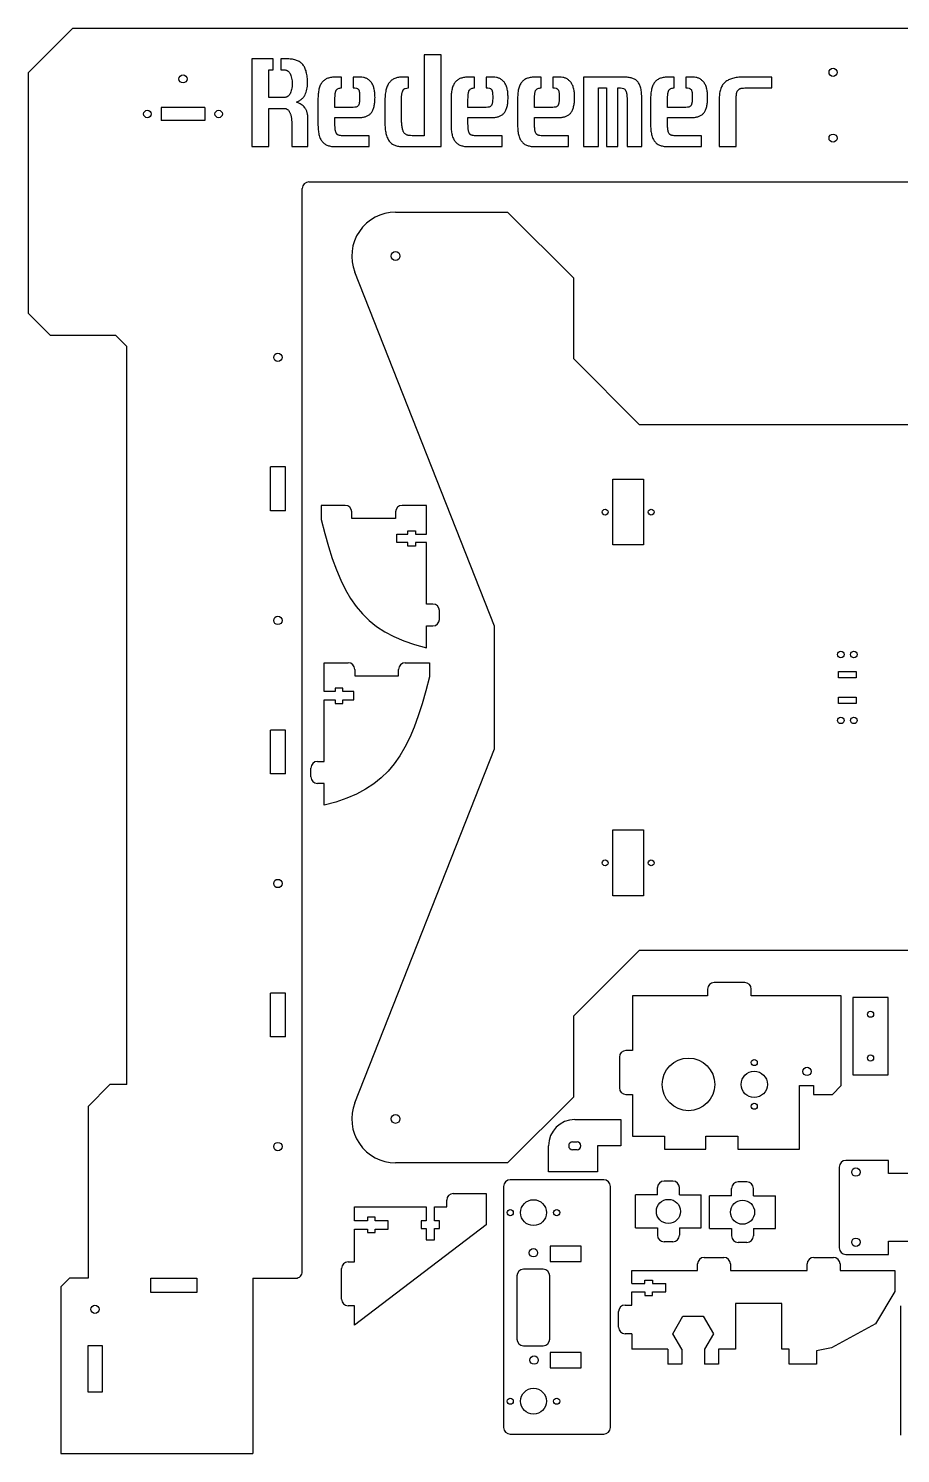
# Model space of a CAD drawing. Header units: millimetres. Extents: x -753 to 1045, y 196 to 851.
# Drawn here: x -753 to -355, y 201 to 851 of the extents above; entities that cross this region are included whole.
import ezdxf

# ---------------------------------------------------------------- set-up
doc = ezdxf.new("R2010")
doc.units = ezdxf.units.MM

msp = doc.modelspace()

# ---------------------------------------------------------------- linework, layer by layer
at = {"color": 7, "linetype": 'Continuous', "lineweight": 25}
for p, q in [((-752.93, 830.69), (-732.93, 850.69)), ((-38.94, 850.69), (-732.93, 850.69)), ((-572.43, 838.64), (-572.43, 801.75)), ((-564.73, 838.64), (-572.43, 838.64)), ((-564.73, 796.8), (-564.73, 838.64)), ((-641.3, 836.8), (-651.04, 836.8)), ((-651.04, 836.8), (-651.04, 796.8)), ((-641.3, 831.85), (-641.3, 836.8)), ((-634.65, 836.8), (-637.76, 836.8)), ((-637.76, 836.8), (-637.76, 831.85)), ((-752.93, 720.69), (-752.93, 830.69)), ((-643.34, 819.22), (-643.34, 831.85)), ((-643.34, 831.85), (-641.3, 831.85)), ((-637.76, 831.85), (-636.29, 831.85)), ((-610.12, 828.52), (-612.7, 828.52)), ((-610.12, 823.57), (-610.12, 828.52)), ((-601.68, 828.52), (-604.8, 828.52)), ((-604.8, 828.52), (-604.8, 823.57)), ((-579.67, 828.52), (-582.11, 828.52)), ((-579.67, 823.57), (-579.67, 828.52)), ((-549.43, 828.52), (-552.01, 828.52)), ((-549.43, 823.57), (-549.43, 828.52)), ((-540.99, 828.52), (-544.11, 828.52)), ((-544.11, 828.52), (-544.11, 823.57)), ((-519.08, 828.52), (-521.66, 828.52)), ((-519.08, 823.57), (-519.08, 828.52)), ((-510.64, 828.52), (-513.77, 828.52)), ((-513.77, 828.52), (-513.77, 823.57)), ((-481.49, 828.52), (-499.81, 828.52)), ((-499.81, 828.52), (-499.81, 796.8)), ((-458.39, 828.52), (-460.97, 828.52)), ((-458.39, 823.57), (-458.39, 828.52)), ((-449.95, 828.52), (-453.08, 828.52)), ((-453.08, 828.52), (-453.08, 823.57)), ((-413.85, 828.52), (-427.06, 828.52)), ((-413.85, 823.57), (-413.85, 828.52)), ((-636.29, 819.22), (-643.34, 819.22)), ((-492.86, 796.8), (-492.86, 823.57)), ((-492.86, 823.57), (-489.34, 823.57)), ((-489.34, 823.57), (-489.34, 796.8)), ((-484.12, 796.8), (-484.12, 823.57)), ((-484.12, 823.57), (-482.93, 823.57)), ((-425.47, 823.57), (-413.85, 823.57)), ((-672.45, 814.69), (-692.45, 814.69)), ((-692.45, 814.69), (-692.45, 808.69)), ((-672.45, 814.69), (-672.45, 808.69)), ((-643.34, 796.8), (-643.34, 814.27)), ((-643.34, 814.27), (-636.44, 814.27)), ((-620.89, 818.18), (-620.89, 807.19)), ((-613.15, 814.73), (-613.15, 818.42)), ((-604.8, 814.73), (-613.15, 814.73)), ((-590.35, 817.44), (-590.35, 807.88)), ((-582.81, 810.66), (-582.81, 818.18)), ((-560.21, 818.18), (-560.21, 807.19)), ((-552.46, 814.73), (-552.46, 818.42)), ((-544.11, 814.73), (-552.46, 814.73)), ((-529.86, 818.18), (-529.86, 807.19)), ((-522.12, 814.73), (-522.12, 818.42)), ((-513.77, 814.73), (-522.12, 814.73)), ((-479.9, 818.22), (-479.9, 796.8)), ((-473.2, 796.8), (-473.2, 818.72)), ((-469.17, 818.18), (-469.17, 807.19)), ((-461.43, 814.73), (-461.43, 818.42)), ((-453.08, 814.73), (-461.43, 814.73)), ((-437.83, 818.88), (-437.83, 796.8)), ((-430.13, 796.8), (-430.13, 817.73)), ((-672.45, 808.69), (-692.45, 808.69)), ((-632.82, 806.58), (-632.82, 796.8)), ((-625.47, 796.8), (-625.47, 809.46)), ((-613.15, 807.27), (-613.15, 810.13)), ((-613.15, 810.13), (-601.68, 810.13)), ((-552.46, 807.27), (-552.46, 810.13)), ((-552.46, 810.13), (-540.99, 810.13)), ((-522.12, 807.27), (-522.12, 810.13)), ((-522.12, 810.13), (-510.64, 810.13)), ((-461.43, 807.27), (-461.43, 810.13)), ((-461.43, 810.13), (-449.95, 810.13)), ((-597.6, 801.75), (-609.23, 801.75)), ((-597.6, 796.8), (-597.6, 801.75)), ((-572.43, 801.75), (-577.2, 801.75)), ((-536.91, 801.75), (-548.54, 801.75)), ((-536.91, 796.8), (-536.91, 801.75)), ((-506.57, 801.75), (-518.19, 801.75)), ((-506.57, 796.8), (-506.57, 801.75)), ((-445.88, 801.75), (-457.5, 801.75)), ((-445.88, 796.8), (-445.88, 801.75)), ((-651.04, 796.8), (-643.34, 796.8)), ((-632.82, 796.8), (-625.47, 796.8)), ((-612.7, 796.8), (-597.6, 796.8)), ((-582.11, 796.8), (-564.73, 796.8)), ((-552.01, 796.8), (-536.91, 796.8)), ((-521.66, 796.8), (-506.57, 796.8)), ((-499.81, 796.8), (-492.86, 796.8)), ((-489.34, 796.8), (-484.12, 796.8)), ((-479.9, 796.8), (-473.2, 796.8)), ((-460.97, 796.8), (-445.88, 796.8)), ((-437.83, 796.8), (-430.13, 796.8)), ((-625.03, 780.69), (-146.85, 780.69)), ((-628.03, 283.68), (-628.03, 777.69)), ((-585.49, 766.91), (-534.41, 766.91)), ((-534.41, 766.91), (-504.41, 736.91)), ((-540.42, 578.01), (-604.1, 739.58)), ((-504.41, 736.91), (-504.41, 700.1)), ((-742.93, 710.69), (-752.93, 720.69)), ((-713.03, 710.69), (-742.93, 710.69)), ((-708.03, 705.69), (-713.03, 710.69)), ((-708.03, 368.99), (-708.03, 705.69)), ((-504.41, 700.1), (-474.41, 670.1)), ((-474.41, 670.1), (-284.41, 670.1)), ((-635.71, 650.69), (-642.61, 650.69)), ((-642.61, 630.69), (-642.61, 650.69)), ((-635.71, 630.69), (-635.71, 650.69)), ((-486.41, 645.1), (-472.41, 645.1)), ((-486.41, 615.1), (-486.41, 645.1)), ((-472.41, 645.1), (-472.41, 615.1)), ((-635.71, 630.69), (-642.61, 630.69)), ((-619.46, 633.18), (-619.46, 626.8)), ((-608.46, 633.18), (-619.46, 633.18)), ((-571.46, 633.18), (-582.46, 633.18)), ((-571.46, 620.02), (-571.46, 633.18)), ((-605.46, 627.18), (-605.46, 630.18)), ((-585.46, 627.18), (-605.46, 627.18)), ((-585.46, 630.18), (-585.46, 627.18)), ((-584.96, 620.02), (-579.96, 620.02)), ((-584.96, 616.22), (-584.96, 620.02)), ((-579.96, 621.62), (-576.46, 621.62)), ((-579.96, 620.02), (-579.96, 621.62)), ((-576.46, 621.62), (-576.46, 620.02)), ((-576.46, 620.02), (-571.46, 620.02)), ((-579.96, 616.22), (-584.96, 616.22)), ((-579.96, 614.62), (-579.96, 616.22)), ((-576.46, 614.62), (-579.96, 614.62)), ((-576.46, 616.22), (-576.46, 614.62)), ((-571.46, 616.22), (-576.46, 616.22)), ((-571.46, 588.18), (-571.46, 616.22)), ((-472.41, 615.1), (-486.41, 615.1)), ((-568.46, 588.18), (-571.46, 588.18)), ((-565.46, 581.18), (-565.46, 585.18)), ((-571.46, 578.18), (-568.46, 578.18)), ((-571.46, 568.18), (-571.46, 578.18)), ((-540.42, 522.19), (-540.42, 578.01)), ((-618.09, 548.2), (-618.09, 561.36)), ((-618.09, 561.36), (-607.09, 561.36)), ((-581.09, 561.36), (-570.09, 561.36)), ((-570.09, 561.36), (-570.09, 554.98)), ((-604.09, 558.36), (-604.09, 555.36)), ((-604.09, 555.36), (-584.09, 555.36)), ((-584.09, 555.36), (-584.09, 558.36)), ((-383.41, 557.46), (-375.41, 557.46)), ((-383.41, 554.46), (-383.41, 557.46)), ((-375.41, 554.46), (-383.41, 554.46)), ((-375.41, 557.46), (-375.41, 554.46)), ((-613.09, 548.2), (-618.09, 548.2)), ((-609.59, 549.8), (-613.09, 549.8)), ((-613.09, 549.8), (-613.09, 548.2)), ((-609.59, 548.2), (-609.59, 549.8)), ((-604.59, 548.2), (-609.59, 548.2)), ((-604.59, 544.4), (-604.59, 548.2)), ((-618.09, 516.36), (-618.09, 544.4)), ((-618.09, 544.4), (-613.09, 544.4)), ((-613.09, 544.4), (-613.09, 542.8)), ((-613.09, 542.8), (-609.59, 542.8)), ((-609.59, 542.8), (-609.59, 544.4)), ((-609.59, 544.4), (-604.59, 544.4)), ((-383.41, 545.73), (-375.41, 545.73)), ((-383.41, 542.73), (-383.41, 545.73)), ((-375.41, 542.73), (-383.41, 542.73)), ((-375.41, 545.73), (-375.41, 542.73)), ((-635.71, 530.69), (-642.61, 530.69)), ((-642.61, 510.69), (-642.61, 530.69)), ((-635.71, 510.69), (-635.71, 530.69)), ((-604.1, 360.62), (-540.42, 522.19)), ((-621.09, 516.36), (-618.09, 516.36)), ((-635.71, 510.69), (-642.61, 510.69)), ((-624.09, 509.36), (-624.09, 513.36)), ((-618.09, 506.36), (-621.09, 506.36)), ((-618.09, 496.36), (-618.09, 506.36)), ((-486.41, 455.1), (-486.41, 485.1)), ((-486.41, 485.1), (-472.41, 485.1)), ((-472.41, 485.1), (-472.41, 455.1)), ((-472.41, 455.1), (-486.41, 455.1)), ((-474.41, 430.1), (-504.41, 400.1)), ((-284.41, 430.1), (-474.41, 430.1)), ((-635.71, 410.69), (-642.61, 410.69)), ((-642.61, 390.69), (-642.61, 410.69)), ((-635.71, 390.69), (-635.71, 410.69)), ((-477.4, 409.51), (-477.4, 384.51)), ((-443.22, 409.51), (-477.4, 409.51)), ((-443.22, 412.51), (-443.22, 409.51)), ((-426.22, 415.51), (-440.22, 415.51)), ((-423.22, 409.51), (-423.22, 412.51)), ((-382.19, 409.51), (-423.22, 409.51)), ((-382.19, 368.51), (-382.19, 409.51)), ((-376.85, 408.71), (-376.85, 373.48)), ((-360.84, 408.71), (-376.85, 408.71)), ((-360.84, 373.48), (-360.84, 408.71)), ((-504.41, 400.1), (-504.41, 363.29)), ((-635.71, 390.69), (-642.61, 390.69)), ((-477.4, 384.51), (-480.4, 384.51)), ((-483.4, 381.51), (-483.4, 367.51)), ((-376.85, 373.48), (-360.84, 373.48)), ((-715.77, 368.99), (-725.77, 358.99)), ((-708.03, 368.99), (-715.77, 368.99)), ((-480.4, 364.51), (-477.4, 364.51)), ((-477.4, 364.51), (-477.4, 345.51)), ((-401.32, 339.51), (-401.32, 368.51)), ((-401.32, 368.51), (-394.82, 368.51)), ((-394.82, 368.51), (-394.82, 364.51)), ((-394.82, 364.51), (-386.19, 364.51)), ((-386.19, 364.51), (-382.19, 368.51)), ((-725.77, 358.99), (-725.77, 280.69)), ((-504.41, 363.29), (-534.41, 333.29)), ((-503.73, 353.02), (-482.73, 353.02)), ((-482.73, 353.02), (-482.73, 341.02)), ((-477.4, 345.51), (-462.9, 345.51)), ((-462.9, 345.51), (-462.9, 339.51)), ((-443.9, 345.51), (-429.4, 345.51)), ((-443.9, 339.51), (-443.9, 345.51)), ((-429.4, 345.51), (-429.4, 339.51)), ((-515.73, 329.15), (-515.73, 341.02)), ((-504.73, 342.82), (-502.73, 342.82)), ((-502.73, 339.22), (-504.73, 339.22)), ((-482.73, 341.02), (-493.41, 341.02)), ((-493.41, 341.02), (-493.41, 329.15)), ((-462.9, 339.51), (-443.9, 339.51)), ((-429.4, 339.51), (-401.32, 339.51)), ((-534.41, 333.29), (-585.49, 333.29)), ((-360.63, 334.36), (-380.13, 334.36)), ((-360.63, 328.35), (-360.63, 334.36)), ((-490.53, 325.55), (-533.19, 325.55)), ((-493.41, 329.15), (-515.73, 329.15)), ((-383.13, 331.36), (-383.13, 294.49)), ((-350.21, 328.35), (-360.63, 328.35)), ((-559.16, 319.22), (-544.16, 319.22)), ((-544.16, 319.22), (-544.16, 304.99)), ((-536.19, 322.55), (-536.19, 212.55)), ((-487.53, 212.55), (-487.53, 322.55)), ((-476.05, 303.62), (-476.05, 318.62)), ((-466.05, 318.62), (-476.05, 318.62)), ((-466.05, 318.62), (-466.05, 321.95)), ((-459.05, 324.95), (-463.05, 324.95)), ((-456.05, 318.62), (-456.05, 321.95)), ((-456.05, 318.62), (-446.05, 318.62)), ((-446.05, 303.62), (-446.05, 318.62)), ((-432.23, 318.26), (-432.23, 321.58)), ((-425.23, 324.58), (-429.23, 324.58)), ((-422.23, 318.26), (-422.23, 321.58)), ((-604.16, 313.22), (-571.53, 313.22)), ((-604.16, 306.89), (-604.16, 313.22)), ((-571.53, 313.22), (-571.53, 306.79)), ((-567.73, 306.79), (-567.73, 313.22)), ((-567.73, 313.22), (-562.16, 313.22)), ((-562.16, 313.22), (-562.16, 316.22)), ((-442.23, 303.26), (-442.23, 318.26)), ((-432.23, 318.26), (-442.23, 318.26)), ((-422.23, 318.26), (-412.23, 318.26)), ((-412.23, 303.26), (-412.23, 318.26)), ((-598.26, 306.89), (-604.16, 306.89)), ((-598.26, 308.49), (-598.26, 306.89)), ((-594.76, 308.49), (-598.26, 308.49)), ((-594.76, 306.89), (-594.76, 308.49)), ((-588.85, 306.89), (-594.76, 306.89)), ((-588.85, 303.09), (-588.85, 306.89)), ((-571.53, 306.79), (-573.81, 306.79)), ((-573.81, 306.79), (-573.81, 303.29)), ((-565.45, 306.79), (-567.73, 306.79)), ((-565.45, 303.29), (-565.45, 306.79)), ((-544.16, 304.99), (-604.16, 259.22)), ((-604.16, 303.09), (-598.26, 303.09)), ((-604.16, 288.1), (-604.16, 303.09)), ((-598.26, 303.09), (-598.26, 301.49)), ((-598.26, 301.49), (-594.76, 301.49)), ((-594.76, 303.09), (-588.85, 303.09)), ((-594.76, 301.49), (-594.76, 303.09)), ((-573.81, 303.29), (-571.53, 303.29)), ((-571.53, 303.29), (-571.53, 298.22)), ((-567.73, 298.22), (-567.73, 303.29)), ((-567.73, 303.29), (-565.45, 303.29)), ((-476.05, 303.62), (-466.05, 303.62)), ((-466.05, 303.62), (-466.05, 300.29)), ((-456.05, 303.62), (-446.05, 303.62)), ((-456.05, 303.62), (-456.05, 300.29)), ((-442.23, 303.26), (-432.23, 303.26)), ((-432.23, 303.26), (-432.23, 299.93)), ((-422.23, 303.26), (-412.23, 303.26)), ((-422.23, 303.26), (-422.23, 299.93)), ((-571.53, 298.22), (-567.73, 298.22)), ((-514.91, 295.3), (-514.91, 288.3)), ((-500.91, 295.3), (-514.91, 295.3)), ((-500.91, 288.3), (-500.91, 295.3)), ((-459.05, 297.29), (-463.05, 297.29)), ((-425.23, 296.93), (-429.23, 296.93)), ((-360.63, 297.51), (-350.21, 297.51)), ((-360.63, 291.49), (-360.63, 297.51)), ((-607.16, 288.1), (-604.16, 288.1)), ((-514.91, 288.3), (-500.91, 288.3)), ((-447.77, 284.13), (-447.77, 287.13)), ((-444.77, 290.13), (-435.77, 290.13)), ((-432.77, 287.13), (-432.77, 284.13)), ((-397.77, 284.13), (-397.77, 287.13)), ((-394.77, 290.13), (-385.77, 290.13)), ((-382.77, 287.13), (-382.77, 284.13)), ((-380.13, 291.49), (-360.63, 291.49)), ((-734.23, 280.69), (-738.23, 276.69)), ((-725.77, 280.69), (-734.23, 280.69)), ((-697.11, 280.69), (-676.11, 280.69)), ((-697.11, 274.19), (-697.11, 280.69)), ((-676.11, 280.69), (-676.11, 274.19)), ((-650.61, 280.69), (-631.03, 280.68)), ((-650.61, 280.69), (-650.61, 200.69)), ((-610.16, 271.1), (-610.16, 285.1)), ((-530.19, 281.7), (-530.19, 252.87)), ((-518.19, 284.7), (-527.19, 284.7)), ((-515.19, 252.87), (-515.19, 281.7)), ((-477.77, 278.17), (-477.77, 284.13)), ((-477.77, 284.13), (-447.77, 284.13)), ((-471.75, 279.77), (-468.25, 279.77)), ((-471.75, 278.17), (-471.75, 279.77)), ((-468.25, 279.77), (-468.25, 278.17)), ((-432.77, 284.13), (-397.77, 284.13)), ((-382.77, 284.13), (-357.77, 284.13)), ((-357.77, 284.13), (-357.77, 274.61)), ((-738.23, 276.69), (-738.23, 200.69)), ((-676.11, 274.19), (-697.11, 274.19)), ((-477.77, 278.17), (-471.75, 278.17)), ((-477.77, 268.4), (-477.77, 274.37)), ((-477.77, 274.37), (-471.75, 274.37)), ((-471.75, 274.37), (-471.75, 272.77)), ((-468.25, 278.17), (-462.23, 278.17)), ((-468.25, 272.77), (-468.25, 274.37)), ((-468.25, 274.37), (-462.23, 274.37)), ((-462.23, 274.37), (-462.23, 278.17)), ((-357.77, 274.61), (-366.57, 259.85)), ((-604.16, 268.1), (-607.16, 268.1)), ((-604.16, 259.22), (-604.16, 268.1)), ((-480.77, 268.4), (-477.77, 268.4)), ((-471.75, 272.77), (-468.25, 272.77)), ((-409.29, 269.13), (-430.41, 269.13)), ((-430.41, 269.13), (-430.41, 248.22)), ((-409.29, 248.22), (-409.29, 269.13)), ((-355.18, 268.1), (-355.18, 209.1)), ((-483.77, 258.3), (-483.77, 265.4)), ((-459.01, 255.3), (-454.39, 263.3)), ((-454.39, 263.3), (-445.16, 263.3)), ((-445.16, 263.3), (-440.54, 255.3)), ((-477.77, 255.3), (-480.77, 255.3)), ((-477.77, 255.3), (-477.77, 248.22)), ((-454.95, 248.26), (-459.01, 255.3)), ((-440.54, 255.3), (-444.6, 248.26)), ((-366.57, 259.85), (-386.71, 248.96)), ((-725.77, 249.93), (-719.3, 249.93)), ((-725.77, 228.63), (-725.77, 249.93)), ((-719.3, 249.93), (-719.3, 228.63)), ((-527.19, 249.87), (-518.19, 249.87)), ((-461.3, 248.22), (-477.77, 248.22)), ((-461.3, 248.22), (-461.3, 241.48)), ((-454.95, 248.26), (-454.95, 241.48)), ((-444.6, 248.26), (-444.6, 241.48)), ((-430.41, 248.22), (-438.25, 248.22)), ((-438.25, 248.22), (-438.25, 241.48)), ((-405.96, 248.22), (-409.29, 248.22)), ((-405.96, 241.48), (-405.96, 248.22)), ((-386.71, 248.96), (-393.52, 247.48)), ((-393.52, 247.48), (-393.52, 241.48)), ((-500.91, 246.8), (-514.91, 246.8)), ((-514.91, 246.8), (-514.91, 239.8)), ((-500.91, 239.8), (-500.91, 246.8)), ((-454.95, 241.48), (-461.3, 241.48)), ((-438.25, 241.48), (-444.6, 241.48)), ((-393.52, 241.48), (-405.96, 241.48)), ((-514.91, 239.8), (-500.91, 239.8)), ((-719.3, 228.63), (-725.77, 228.63)), ((-533.19, 209.55), (-490.53, 209.55)), ((-738.23, 200.69), (-650.61, 200.69))]:
    msp.add_line(p, q, dxfattribs=at)
for centre, radius in [((-385.94, 830.69), 1.85), ((-682.45, 827.69), 1.85), ((-698.7, 811.69), 1.7), ((-666.2, 811.69), 1.7), ((-385.94, 800.69), 1.85), ((-585.49, 746.91), 2), ((-639.16, 700.69), 1.9), ((-489.91, 630.1), 1.35), ((-468.91, 630.1), 1.35), ((-639.16, 580.69), 1.9), ((-382.41, 565.1), 1.5), ((-376.41, 565.1), 1.5), ((-382.41, 535.1), 1.5), ((-376.41, 535.1), 1.5), ((-489.91, 470.1), 1.35), ((-468.91, 470.1), 1.35), ((-639.16, 460.69), 1.9), ((-368.85, 401.07), 1.4), ((-451.89, 369.06), 12), ((-421.89, 379.03), 1.4), ((-368.85, 381.11), 1.4), ((-421.89, 369.06), 6), ((-397.82, 374.98), 1.9), ((-421.89, 359.08), 1.4), ((-585.49, 353.29), 2), ((-639.16, 340.69), 1.9), ((-375.52, 329.02), 1.9), ((-522.59, 310.55), 5.9), ((-461.05, 311.12), 5.5), ((-427.23, 310.76), 5.5), ((-533.19, 310.55), 1.4), ((-511.99, 310.55), 1.4), ((-522.59, 292.25), 1.9), ((-375.52, 297.06), 1.9), ((-722.61, 266.46), 1.9), ((-522.32, 243.3), 1.9), ((-522.59, 224.55), 5.9), ((-533.19, 224.55), 1.4), ((-511.99, 224.55), 1.4)]:
    msp.add_circle(centre, radius, dxfattribs=at)
for centre, radius, start, end in [((-625.03, 777.69), 3, 90, 180), ((-585.49, 746.91), 20, 90, 201.51159), ((-608.46, 630.18), 3, 0, 90), ((-582.46, 630.18), 3, 90, 180), ((-568.46, 585.18), 3, 0, 90), ((-568.46, 581.18), 3, 270, 360), ((-607.09, 558.36), 3, 0, 90), ((-581.09, 558.36), 3, 90, 180), ((-621.09, 513.36), 3, 90, 180), ((-621.09, 509.36), 3, 180, 270), ((-440.22, 412.51), 3, 90, 180), ((-426.22, 412.51), 3, 360, 90), ((-480.4, 381.51), 3, 90, 180), ((-480.4, 367.51), 3, 180, 270), ((-585.49, 353.29), 20, 158.48841, 270), ((-503.73, 341.02), 12, 90, 180), ((-504.73, 341.02), 1.8, 90, 270), ((-502.73, 341.02), 1.8, 270, 90), ((-380.13, 331.36), 3, 90, 180), ((-533.19, 322.55), 3, 90, 180), ((-490.53, 322.55), 3, 0, 90), ((-559.16, 316.22), 3, 90, 180), ((-463.05, 321.95), 3, 90, 180), ((-459.05, 321.95), 3, 0, 90), ((-429.23, 321.58), 3, 90, 180), ((-425.23, 321.58), 3, 0, 90), ((-463.05, 300.29), 3, 180, 270), ((-459.05, 300.29), 3, 270, 0), ((-429.23, 299.93), 3, 180, 270), ((-425.23, 299.93), 3, 270, 360), ((-380.13, 294.49), 3, 180, 270), ((-607.16, 285.1), 3, 90, 180), ((-444.77, 287.13), 3, 90, 180), ((-435.77, 287.13), 3, 360, 90), ((-394.77, 287.13), 3, 90, 180), ((-385.77, 287.13), 3, 0, 90), ((-631.03, 283.68), 3, 269.97957, 0), ((-527.19, 281.7), 3, 90, 180), ((-518.19, 281.7), 3, 0, 90), ((-607.16, 271.1), 3, 180, 270), ((-480.77, 265.4), 3, 90, 180), ((-480.77, 258.3), 3, 180, 270), ((-527.19, 252.87), 3, 180, 270), ((-518.19, 252.87), 3, 270, 360), ((-533.19, 212.55), 3, 180, 270), ((-490.53, 212.55), 3, 270, 0)]:
    msp.add_arc(centre, radius, start, end, dxfattribs=at)
for points, knots in [([(-625.66, 825.79), (-625.67, 826.7), (-625.72, 828.02), (-625.95, 829.69), (-626.18, 830.8), (-626.49, 831.81), (-626.85, 832.72), (-627.29, 833.52), (-627.81, 834.23), (-628.4, 834.84), (-629.06, 835.37), (-629.8, 835.81), (-630.62, 836.17), (-631.52, 836.46), (-632.86, 836.74), (-633.93, 836.79), (-634.65, 836.8)], [0, 0, 0, 0, 0.16625, 0.240514, 0.309063, 0.373204, 0.432331, 0.487802, 0.540448, 0.591555, 0.642648, 0.6953, 0.749418, 0.806481, 0.866865, 1, 1, 1, 1]), ([(-636.29, 831.85), (-636.02, 831.84), (-635.62, 831.8), (-635.12, 831.61), (-634.77, 831.43), (-634.46, 831.17), (-634.15, 830.88), (-633.88, 830.52), (-633.54, 829.97), (-633.18, 829.17), (-632.76, 827.61), (-632.66, 826.35), (-632.67, 825.46)], [0, 0, 0, 0, 0.099057, 0.147085, 0.195259, 0.24433, 0.296126, 0.350847, 0.409124, 0.535108, 0.674271, 1, 1, 1, 1]), ([(-630.73, 817.09), (-630.28, 817.27), (-629.64, 817.59), (-628.85, 818.08), (-628.33, 818.5), (-627.86, 818.95), (-627.44, 819.43), (-627.08, 819.95), (-626.68, 820.69), (-626.27, 821.7), (-625.79, 823.45), (-625.67, 824.85), (-625.66, 825.79)], [0, 0, 0, 0, 0.135007, 0.19818, 0.259328, 0.319141, 0.378148, 0.436517, 0.49492, 0.613752, 0.736685, 1, 1, 1, 1]), ([(-612.7, 828.52), (-613.37, 828.52), (-614.36, 828.47), (-615.6, 828.23), (-616.42, 828), (-617.16, 827.68), (-617.84, 827.28), (-618.44, 826.8), (-618.98, 826.22), (-619.44, 825.56), (-619.85, 824.81), (-620.17, 823.95), (-620.45, 823.01), (-620.64, 821.95), (-620.86, 820.34), (-620.89, 819.06), (-620.89, 818.18)], [0, 0, 0, 0, 0.132552, 0.19175, 0.246925, 0.298991, 0.349632, 0.399992, 0.450727, 0.50287, 0.558232, 0.617593, 0.681523, 0.75074, 0.82684, 1, 1, 1, 1]), ([(-594.87, 819.21), (-594.88, 819.96), (-594.92, 821.06), (-595.12, 822.46), (-595.32, 823.39), (-595.57, 824.24), (-595.89, 825), (-596.26, 825.69), (-596.7, 826.29), (-597.18, 826.82), (-597.7, 827.27), (-598.26, 827.67), (-598.87, 827.98), (-599.51, 828.22), (-600.44, 828.47), (-601.18, 828.52), (-601.68, 828.52)], [0, 0, 0, 0, 0.173123, 0.251262, 0.323691, 0.390858, 0.453831, 0.513254, 0.569448, 0.623815, 0.676309, 0.728362, 0.779652, 0.831927, 0.885827, 1, 1, 1, 1]), ([(-582.11, 828.52), (-582.79, 828.53), (-583.77, 828.46), (-585.02, 828.2), (-585.85, 827.92), (-586.61, 827.58), (-587.29, 827.12), (-587.9, 826.59), (-588.44, 825.95), (-588.9, 825.22), (-589.3, 824.41), (-589.63, 823.49), (-589.91, 822.49), (-590.1, 821.37), (-590.31, 819.68), (-590.34, 818.36), (-590.35, 817.44)], [0, 0, 0, 0, 0.127491, 0.185536, 0.239665, 0.291451, 0.341798, 0.392564, 0.444012, 0.497492, 0.5543, 0.614721, 0.680066, 0.750572, 0.827284, 1, 1, 1, 1]), ([(-552.01, 828.52), (-552.68, 828.52), (-553.67, 828.47), (-554.91, 828.23), (-555.73, 828), (-556.47, 827.68), (-557.15, 827.28), (-557.76, 826.8), (-558.29, 826.22), (-558.75, 825.56), (-559.16, 824.81), (-559.48, 823.95), (-559.76, 823.01), (-559.95, 821.95), (-560.17, 820.34), (-560.2, 819.06), (-560.21, 818.18)], [0, 0, 0, 0, 0.132552, 0.19175, 0.246925, 0.298991, 0.349632, 0.399992, 0.450727, 0.50287, 0.558232, 0.617593, 0.681523, 0.75074, 0.82684, 1, 1, 1, 1]), ([(-534.19, 819.21), (-534.19, 819.96), (-534.23, 821.06), (-534.43, 822.46), (-534.63, 823.39), (-534.88, 824.24), (-535.2, 825), (-535.57, 825.69), (-536.01, 826.29), (-536.49, 826.82), (-537.01, 827.27), (-537.57, 827.67), (-538.18, 827.98), (-538.82, 828.22), (-539.75, 828.47), (-540.49, 828.52), (-540.99, 828.52)], [0, 0, 0, 0, 0.173123, 0.251262, 0.323691, 0.390858, 0.453831, 0.513254, 0.569448, 0.623815, 0.676309, 0.728362, 0.779652, 0.831927, 0.885827, 1, 1, 1, 1]), ([(-521.66, 828.52), (-522.34, 828.52), (-523.32, 828.47), (-524.56, 828.23), (-525.38, 828), (-526.13, 827.68), (-526.8, 827.28), (-527.41, 826.8), (-527.95, 826.22), (-528.41, 825.56), (-528.82, 824.81), (-529.14, 823.95), (-529.42, 823.01), (-529.61, 821.95), (-529.82, 820.34), (-529.85, 819.06), (-529.86, 818.18)], [0, 0, 0, 0, 0.132552, 0.19175, 0.246925, 0.298991, 0.349632, 0.399992, 0.450727, 0.50287, 0.558232, 0.617593, 0.681523, 0.75074, 0.82684, 1, 1, 1, 1]), ([(-503.84, 819.21), (-503.84, 819.96), (-503.89, 821.06), (-504.08, 822.46), (-504.28, 823.39), (-504.54, 824.24), (-504.86, 825), (-505.23, 825.69), (-505.66, 826.29), (-506.15, 826.82), (-506.67, 827.27), (-507.23, 827.67), (-507.83, 827.98), (-508.48, 828.22), (-509.41, 828.47), (-510.15, 828.52), (-510.64, 828.52)], [0, 0, 0, 0, 0.173123, 0.251262, 0.323691, 0.390858, 0.453831, 0.513254, 0.569448, 0.623815, 0.676309, 0.728362, 0.779652, 0.831927, 0.885827, 1, 1, 1, 1]), ([(-473.2, 818.72), (-473.21, 819.59), (-473.23, 820.83), (-473.44, 822.39), (-473.63, 823.4), (-473.88, 824.3), (-474.21, 825.11), (-474.6, 825.83), (-475.07, 826.45), (-475.6, 826.99), (-476.22, 827.43), (-476.91, 827.8), (-477.68, 828.07), (-478.52, 828.27), (-479.79, 828.48), (-480.8, 828.52), (-481.49, 828.52)], [0, 0, 0, 0, 0.171987, 0.246569, 0.314143, 0.37622, 0.433379, 0.487425, 0.538201, 0.588143, 0.638351, 0.689583, 0.74332, 0.800381, 0.861811, 1, 1, 1, 1]), ([(-460.97, 828.52), (-461.65, 828.52), (-462.63, 828.47), (-463.87, 828.23), (-464.69, 828), (-465.44, 827.68), (-466.11, 827.28), (-466.72, 826.8), (-467.26, 826.22), (-467.72, 825.56), (-468.13, 824.81), (-468.45, 823.95), (-468.73, 823.01), (-468.92, 821.95), (-469.13, 820.34), (-469.17, 819.06), (-469.17, 818.18)], [0, 0, 0, 0, 0.132552, 0.19175, 0.246925, 0.298991, 0.349632, 0.399992, 0.450727, 0.50287, 0.558232, 0.617593, 0.681523, 0.75074, 0.82684, 1, 1, 1, 1]), ([(-443.15, 819.21), (-443.15, 819.96), (-443.2, 821.06), (-443.39, 822.46), (-443.59, 823.39), (-443.85, 824.24), (-444.17, 825), (-444.54, 825.69), (-444.97, 826.29), (-445.46, 826.82), (-445.98, 827.27), (-446.54, 827.67), (-447.14, 827.98), (-447.79, 828.22), (-448.72, 828.47), (-449.46, 828.52), (-449.95, 828.52)], [0, 0, 0, 0, 0.173123, 0.251262, 0.323691, 0.390858, 0.453831, 0.513254, 0.569448, 0.623815, 0.676309, 0.728362, 0.779652, 0.831927, 0.885827, 1, 1, 1, 1]), ([(-427.06, 828.52), (-427.9, 828.52), (-429.12, 828.46), (-430.69, 828.22), (-431.74, 827.98), (-432.71, 827.65), (-433.6, 827.27), (-434.41, 826.8), (-435.14, 826.26), (-435.78, 825.65), (-436.33, 824.94), (-436.8, 824.14), (-437.18, 823.26), (-437.48, 822.28), (-437.76, 820.82), (-437.84, 819.67), (-437.83, 818.88)], [0, 0, 0, 0, 0.151241, 0.22022, 0.284862, 0.345816, 0.403741, 0.459581, 0.513225, 0.565983, 0.619726, 0.674822, 0.73218, 0.792606, 0.857216, 1, 1, 1, 1]), ([(-632.67, 825.46), (-632.66, 824.6), (-632.76, 823.37), (-633.18, 821.86), (-633.54, 821.07), (-633.88, 820.52), (-634.15, 820.17), (-634.45, 819.88), (-634.78, 819.64), (-635.12, 819.45), (-635.62, 819.27), (-636.02, 819.22), (-636.29, 819.22)], [0, 0, 0, 0, 0.322123, 0.460102, 0.586512, 0.644981, 0.699889, 0.752531, 0.801859, 0.85082, 0.899326, 1, 1, 1, 1]), ([(-613.15, 818.42), (-613.15, 818.88), (-613.15, 819.54), (-613.08, 820.37), (-613.04, 820.91), (-612.96, 821.38), (-612.85, 821.81), (-612.72, 822.18), (-612.52, 822.6), (-612.17, 823.02), (-611.36, 823.51), (-610.62, 823.57), (-610.12, 823.57)], [0, 0, 0, 0, 0.198447, 0.284433, 0.360209, 0.429347, 0.49225, 0.548133, 0.598964, 0.692103, 0.782136, 1, 1, 1, 1]), ([(-604.8, 823.57), (-604.32, 823.56), (-603.64, 823.57), (-602.82, 823.29), (-602.48, 822.97), (-602.28, 822.64), (-602.16, 822.34), (-602.06, 821.99), (-601.99, 821.59), (-601.95, 821.12), (-601.88, 820.35), (-601.88, 819.73), (-601.88, 819.3)], [0, 0, 0, 0, 0.235352, 0.323401, 0.408302, 0.454405, 0.50561, 0.564401, 0.628893, 0.703167, 0.789968, 1, 1, 1, 1]), ([(-601.88, 819.3), (-601.88, 818.85), (-601.89, 818.21), (-601.96, 817.4), (-602.02, 816.91), (-602.11, 816.48), (-602.21, 816.11), (-602.35, 815.78), (-602.56, 815.43), (-602.91, 815.08), (-603.69, 814.74), (-604.35, 814.75), (-604.8, 814.73)], [0, 0, 0, 0, 0.212281, 0.300197, 0.377201, 0.444791, 0.505548, 0.559351, 0.609216, 0.697333, 0.786247, 1, 1, 1, 1]), ([(-601.68, 810.13), (-601.15, 810.14), (-600.37, 810.18), (-599.39, 810.41), (-598.72, 810.64), (-598.1, 810.94), (-597.54, 811.31), (-597.03, 811.73), (-596.58, 812.24), (-596.17, 812.81), (-595.82, 813.47), (-595.52, 814.22), (-595.29, 815.06), (-595.1, 815.97), (-594.92, 817.36), (-594.88, 818.45), (-594.87, 819.21)], [0, 0, 0, 0, 0.122568, 0.178708, 0.232512, 0.28464, 0.336117, 0.386685, 0.438295, 0.491783, 0.549359, 0.610594, 0.677211, 0.748816, 0.826309, 1, 1, 1, 1]), ([(-582.81, 818.18), (-582.79, 818.67), (-582.8, 819.38), (-582.71, 820.27), (-582.64, 820.83), (-582.54, 821.33), (-582.41, 821.77), (-582.27, 822.17), (-582.1, 822.51), (-581.9, 822.8), (-581.66, 823.03), (-581.41, 823.23), (-580.77, 823.52), (-580.16, 823.56), (-579.67, 823.57)], [0, 0, 0, 0, 0.206365, 0.293422, 0.371782, 0.441938, 0.505313, 0.562694, 0.61528, 0.663933, 0.709027, 0.752473, 0.796599, 1, 1, 1, 1]), ([(-552.46, 818.42), (-552.46, 818.88), (-552.46, 819.54), (-552.39, 820.37), (-552.35, 820.91), (-552.27, 821.38), (-552.16, 821.81), (-552.03, 822.18), (-551.83, 822.6), (-551.48, 823.02), (-550.67, 823.51), (-549.93, 823.57), (-549.43, 823.57)], [0, 0, 0, 0, 0.198447, 0.284433, 0.360209, 0.429347, 0.49225, 0.548133, 0.598964, 0.692103, 0.782136, 1, 1, 1, 1]), ([(-544.11, 823.57), (-543.63, 823.56), (-542.95, 823.57), (-542.13, 823.29), (-541.79, 822.97), (-541.59, 822.64), (-541.47, 822.34), (-541.37, 821.99), (-541.3, 821.59), (-541.26, 821.12), (-541.19, 820.35), (-541.19, 819.73), (-541.19, 819.3)], [0, 0, 0, 0, 0.235352, 0.323401, 0.408302, 0.454405, 0.50561, 0.564401, 0.628893, 0.703167, 0.789968, 1, 1, 1, 1]), ([(-541.19, 819.3), (-541.19, 818.85), (-541.2, 818.21), (-541.27, 817.4), (-541.33, 816.91), (-541.42, 816.48), (-541.52, 816.11), (-541.66, 815.78), (-541.87, 815.43), (-542.22, 815.08), (-543, 814.74), (-543.66, 814.75), (-544.11, 814.73)], [0, 0, 0, 0, 0.212281, 0.300197, 0.377201, 0.444791, 0.505548, 0.559351, 0.609216, 0.697333, 0.786247, 1, 1, 1, 1]), ([(-540.99, 810.13), (-540.46, 810.14), (-539.68, 810.18), (-538.7, 810.41), (-538.03, 810.64), (-537.41, 810.94), (-536.85, 811.31), (-536.34, 811.73), (-535.89, 812.24), (-535.48, 812.81), (-535.13, 813.47), (-534.83, 814.22), (-534.6, 815.06), (-534.41, 815.97), (-534.23, 817.36), (-534.19, 818.45), (-534.19, 819.21)], [0, 0, 0, 0, 0.122568, 0.178708, 0.232512, 0.28464, 0.336117, 0.386685, 0.438295, 0.491783, 0.549359, 0.610594, 0.677211, 0.748816, 0.826309, 1, 1, 1, 1]), ([(-522.12, 818.42), (-522.11, 818.88), (-522.11, 819.54), (-522.05, 820.37), (-522, 820.91), (-521.92, 821.38), (-521.82, 821.81), (-521.69, 822.18), (-521.49, 822.6), (-521.13, 823.02), (-520.33, 823.51), (-519.58, 823.57), (-519.08, 823.57)], [0, 0, 0, 0, 0.198447, 0.284433, 0.360209, 0.429347, 0.49225, 0.548133, 0.598964, 0.692103, 0.782136, 1, 1, 1, 1]), ([(-513.77, 823.57), (-513.28, 823.56), (-512.6, 823.57), (-511.79, 823.29), (-511.45, 822.97), (-511.25, 822.64), (-511.13, 822.34), (-511.03, 821.99), (-510.96, 821.59), (-510.91, 821.12), (-510.85, 820.35), (-510.85, 819.73), (-510.84, 819.3)], [0, 0, 0, 0, 0.235352, 0.323401, 0.408302, 0.454405, 0.50561, 0.564401, 0.628893, 0.703167, 0.789968, 1, 1, 1, 1]), ([(-510.84, 819.3), (-510.84, 818.85), (-510.85, 818.21), (-510.93, 817.4), (-510.99, 816.91), (-511.07, 816.48), (-511.18, 816.11), (-511.32, 815.78), (-511.52, 815.43), (-511.87, 815.08), (-512.65, 814.74), (-513.32, 814.75), (-513.77, 814.73)], [0, 0, 0, 0, 0.212281, 0.300197, 0.377201, 0.444791, 0.505548, 0.559351, 0.609216, 0.697333, 0.786247, 1, 1, 1, 1]), ([(-510.64, 810.13), (-510.11, 810.14), (-509.33, 810.18), (-508.35, 810.41), (-507.69, 810.64), (-507.07, 810.94), (-506.51, 811.31), (-506, 811.73), (-505.54, 812.24), (-505.13, 812.81), (-504.78, 813.47), (-504.49, 814.22), (-504.26, 815.06), (-504.07, 815.97), (-503.88, 817.36), (-503.85, 818.45), (-503.84, 819.21)], [0, 0, 0, 0, 0.122568, 0.178708, 0.232512, 0.28464, 0.336117, 0.386685, 0.438295, 0.491783, 0.549359, 0.610594, 0.677211, 0.748816, 0.826309, 1, 1, 1, 1]), ([(-482.93, 823.57), (-482.45, 823.57), (-481.75, 823.49), (-480.96, 823.01), (-480.61, 822.57), (-480.39, 822.15), (-480.24, 821.77), (-480.13, 821.32), (-480.05, 820.83), (-479.98, 820.27), (-479.91, 819.39), (-479.9, 818.7), (-479.9, 818.22)], [0, 0, 0, 0, 0.203105, 0.29067, 0.384355, 0.436112, 0.493601, 0.557601, 0.628676, 0.707351, 0.795927, 1, 1, 1, 1]), ([(-461.43, 818.42), (-461.42, 818.88), (-461.42, 819.54), (-461.36, 820.37), (-461.31, 820.91), (-461.23, 821.38), (-461.13, 821.81), (-461, 822.18), (-460.8, 822.6), (-460.44, 823.02), (-459.64, 823.51), (-458.89, 823.57), (-458.39, 823.57)], [0, 0, 0, 0, 0.198447, 0.284433, 0.360209, 0.429347, 0.49225, 0.548133, 0.598964, 0.692103, 0.782136, 1, 1, 1, 1]), ([(-453.08, 823.57), (-452.59, 823.56), (-451.91, 823.57), (-451.1, 823.29), (-450.76, 822.97), (-450.56, 822.64), (-450.44, 822.34), (-450.34, 821.99), (-450.27, 821.59), (-450.22, 821.12), (-450.16, 820.35), (-450.16, 819.73), (-450.15, 819.3)], [0, 0, 0, 0, 0.235352, 0.323401, 0.408302, 0.454405, 0.50561, 0.564401, 0.628893, 0.703167, 0.789968, 1, 1, 1, 1]), ([(-450.15, 819.3), (-450.15, 818.85), (-450.16, 818.21), (-450.24, 817.4), (-450.3, 816.91), (-450.38, 816.48), (-450.49, 816.11), (-450.63, 815.78), (-450.83, 815.43), (-451.19, 815.08), (-451.96, 814.74), (-452.63, 814.75), (-453.08, 814.73)], [0, 0, 0, 0, 0.212281, 0.300197, 0.377201, 0.444791, 0.505548, 0.559351, 0.609216, 0.697333, 0.786247, 1, 1, 1, 1]), ([(-449.95, 810.13), (-449.42, 810.14), (-448.64, 810.18), (-447.66, 810.41), (-447, 810.64), (-446.38, 810.94), (-445.82, 811.31), (-445.31, 811.73), (-444.85, 812.24), (-444.44, 812.81), (-444.09, 813.47), (-443.8, 814.22), (-443.57, 815.06), (-443.38, 815.97), (-443.19, 817.36), (-443.16, 818.45), (-443.15, 819.21)], [0, 0, 0, 0, 0.122568, 0.178708, 0.232512, 0.28464, 0.336117, 0.386685, 0.438295, 0.491783, 0.549359, 0.610594, 0.677211, 0.748816, 0.826309, 1, 1, 1, 1]), ([(-430.13, 817.73), (-430.12, 818.32), (-430.13, 819.16), (-430.04, 820.21), (-429.97, 820.85), (-429.87, 821.4), (-429.72, 821.88), (-429.53, 822.3), (-429.28, 822.64), (-428.99, 822.92), (-428.65, 823.13), (-428.26, 823.3), (-427.81, 823.41), (-427.31, 823.49), (-426.53, 823.55), (-425.91, 823.58), (-425.47, 823.57)], [0, 0, 0, 0, 0.195884, 0.27667, 0.346601, 0.407767, 0.462454, 0.512255, 0.556956, 0.600519, 0.644545, 0.690164, 0.739959, 0.795128, 0.856177, 1, 1, 1, 1]), ([(-636.44, 814.27), (-636.15, 814.28), (-635.73, 814.21), (-635.21, 814.01), (-634.85, 813.8), (-634.52, 813.53), (-634.22, 813.19), (-633.95, 812.8), (-633.71, 812.34), (-633.5, 811.83), (-633.32, 811.25), (-633.16, 810.62), (-633.03, 809.93), (-632.94, 809.18), (-632.84, 808.06), (-632.82, 807.18), (-632.82, 806.58)], [0, 0, 0, 0, 0.091292, 0.134809, 0.178931, 0.223402, 0.270439, 0.321469, 0.375083, 0.434624, 0.497875, 0.567117, 0.641675, 0.721681, 0.808276, 1, 1, 1, 1]), ([(-625.47, 809.46), (-625.46, 809.99), (-625.51, 810.76), (-625.66, 811.74), (-625.84, 812.39), (-626.03, 813), (-626.28, 813.56), (-626.56, 814.08), (-626.98, 814.71), (-627.6, 815.41), (-628.87, 816.32), (-629.96, 816.82), (-630.73, 817.09)], [0, 0, 0, 0, 0.157698, 0.229416, 0.295848, 0.35917, 0.42002, 0.477952, 0.534679, 0.645086, 0.756507, 1, 1, 1, 1]), ([(-620.89, 807.19), (-620.89, 806.3), (-620.86, 805.01), (-620.64, 803.37), (-620.45, 802.31), (-620.18, 801.37), (-619.85, 800.51), (-619.45, 799.76), (-618.98, 799.09), (-618.44, 798.53), (-617.84, 798.04), (-617.16, 797.64), (-616.42, 797.32), (-615.6, 797.09), (-614.36, 796.85), (-613.37, 796.81), (-612.7, 796.8)], [0, 0, 0, 0, 0.174912, 0.251683, 0.321126, 0.384843, 0.443569, 0.499157, 0.551125, 0.60135, 0.651541, 0.702013, 0.753904, 0.808894, 0.867892, 1, 1, 1, 1]), ([(-609.23, 801.75), (-609.86, 801.77), (-610.65, 801.77), (-611.5, 802.02), (-611.83, 802.19), (-612.12, 802.4), (-612.37, 802.68), (-612.58, 803.01), (-612.75, 803.4), (-612.88, 803.86), (-612.99, 804.38), (-613.05, 804.98), (-613.14, 805.95), (-613.14, 806.73), (-613.15, 807.27)], [0, 0, 0, 0, 0.236841, 0.284172, 0.328923, 0.371958, 0.416454, 0.463859, 0.516186, 0.574455, 0.63958, 0.713608, 0.79891, 1, 1, 1, 1]), ([(-590.35, 807.88), (-590.34, 806.97), (-590.31, 805.64), (-590.1, 803.95), (-589.91, 802.84), (-589.63, 801.83), (-589.3, 800.91), (-588.9, 800.1), (-588.44, 799.37), (-587.9, 798.73), (-587.29, 798.2), (-586.61, 797.75), (-585.85, 797.4), (-585.03, 797.12), (-583.77, 796.88), (-582.79, 796.78), (-582.11, 796.8)], [0, 0, 0, 0, 0.172723, 0.249437, 0.319946, 0.385294, 0.445717, 0.502527, 0.55601, 0.60746, 0.658227, 0.708576, 0.760364, 0.814495, 0.87245, 1, 1, 1, 1]), ([(-577.2, 801.75), (-577.71, 801.74), (-578.44, 801.79), (-579.37, 801.89), (-579.96, 802.01), (-580.49, 802.18), (-580.96, 802.45), (-581.37, 802.8), (-581.71, 803.24), (-581.99, 803.77), (-582.23, 804.4), (-582.42, 805.13), (-582.57, 805.97), (-582.67, 806.93), (-582.78, 808.51), (-582.81, 809.77), (-582.81, 810.66)], [0, 0, 0, 0, 0.122848, 0.175955, 0.223393, 0.267078, 0.308667, 0.350942, 0.394627, 0.442338, 0.495134, 0.555057, 0.622061, 0.698776, 0.787269, 1, 1, 1, 1]), ([(-560.21, 807.19), (-560.2, 806.3), (-560.17, 805.01), (-559.95, 803.37), (-559.76, 802.31), (-559.49, 801.37), (-559.16, 800.51), (-558.76, 799.76), (-558.29, 799.09), (-557.75, 798.53), (-557.15, 798.04), (-556.47, 797.64), (-555.73, 797.32), (-554.91, 797.09), (-553.67, 796.85), (-552.68, 796.81), (-552.01, 796.8)], [0, 0, 0, 0, 0.174912, 0.251683, 0.321126, 0.384843, 0.443569, 0.499157, 0.551125, 0.60135, 0.651541, 0.702013, 0.753904, 0.808894, 0.867892, 1, 1, 1, 1]), ([(-548.54, 801.75), (-549.17, 801.77), (-549.96, 801.77), (-550.81, 802.02), (-551.14, 802.19), (-551.43, 802.4), (-551.68, 802.68), (-551.89, 803.01), (-552.06, 803.4), (-552.19, 803.86), (-552.3, 804.38), (-552.36, 804.98), (-552.45, 805.95), (-552.45, 806.73), (-552.46, 807.27)], [0, 0, 0, 0, 0.236841, 0.284172, 0.328923, 0.371958, 0.416454, 0.463859, 0.516186, 0.574455, 0.63958, 0.713608, 0.79891, 1, 1, 1, 1]), ([(-529.86, 807.19), (-529.86, 806.3), (-529.82, 805.01), (-529.61, 803.37), (-529.42, 802.31), (-529.14, 801.37), (-528.81, 800.51), (-528.41, 799.76), (-527.95, 799.09), (-527.41, 798.53), (-526.8, 798.04), (-526.13, 797.64), (-525.38, 797.32), (-524.56, 797.09), (-523.32, 796.85), (-522.34, 796.81), (-521.66, 796.8)], [0, 0, 0, 0, 0.174912, 0.251683, 0.321126, 0.384843, 0.443569, 0.499157, 0.551125, 0.60135, 0.651541, 0.702013, 0.753904, 0.808894, 0.867892, 1, 1, 1, 1]), ([(-518.19, 801.75), (-518.83, 801.77), (-519.61, 801.77), (-520.47, 802.02), (-520.8, 802.19), (-521.09, 802.4), (-521.33, 802.68), (-521.54, 803.01), (-521.71, 803.4), (-521.85, 803.86), (-521.96, 804.38), (-522.02, 804.98), (-522.11, 805.95), (-522.1, 806.73), (-522.12, 807.27)], [0, 0, 0, 0, 0.236841, 0.284172, 0.328923, 0.371958, 0.416454, 0.463859, 0.516186, 0.574455, 0.63958, 0.713608, 0.79891, 1, 1, 1, 1]), ([(-469.17, 807.19), (-469.17, 806.3), (-469.13, 805.01), (-468.92, 803.37), (-468.73, 802.31), (-468.45, 801.37), (-468.12, 800.51), (-467.72, 799.76), (-467.26, 799.09), (-466.72, 798.53), (-466.11, 798.04), (-465.44, 797.64), (-464.69, 797.32), (-463.87, 797.09), (-462.63, 796.85), (-461.65, 796.81), (-460.97, 796.8)], [0, 0, 0, 0, 0.174912, 0.251683, 0.321126, 0.384843, 0.443569, 0.499157, 0.551125, 0.60135, 0.651541, 0.702013, 0.753904, 0.808894, 0.867892, 1, 1, 1, 1]), ([(-457.5, 801.75), (-458.14, 801.77), (-458.92, 801.77), (-459.78, 802.02), (-460.11, 802.19), (-460.4, 802.4), (-460.64, 802.68), (-460.85, 803.01), (-461.02, 803.4), (-461.16, 803.86), (-461.27, 804.38), (-461.33, 804.98), (-461.42, 805.95), (-461.41, 806.73), (-461.43, 807.27)], [0, 0, 0, 0, 0.236841, 0.284172, 0.328923, 0.371958, 0.416454, 0.463859, 0.516186, 0.574455, 0.63958, 0.713608, 0.79891, 1, 1, 1, 1])]:
    msp.add_open_spline(points, degree=3, knots=knots, dxfattribs=at)
for points in [[(-619.46, 626.8), (-610.73, 591.51), (-601.44, 575.64), (-571.46, 568.18)], [(-570.09, 554.98), (-578.82, 519.68), (-588.12, 503.81), (-618.09, 496.36)]]:
    msp.add_open_spline(points, degree=3, dxfattribs=at)

doc.saveas('drawing.dxf')
